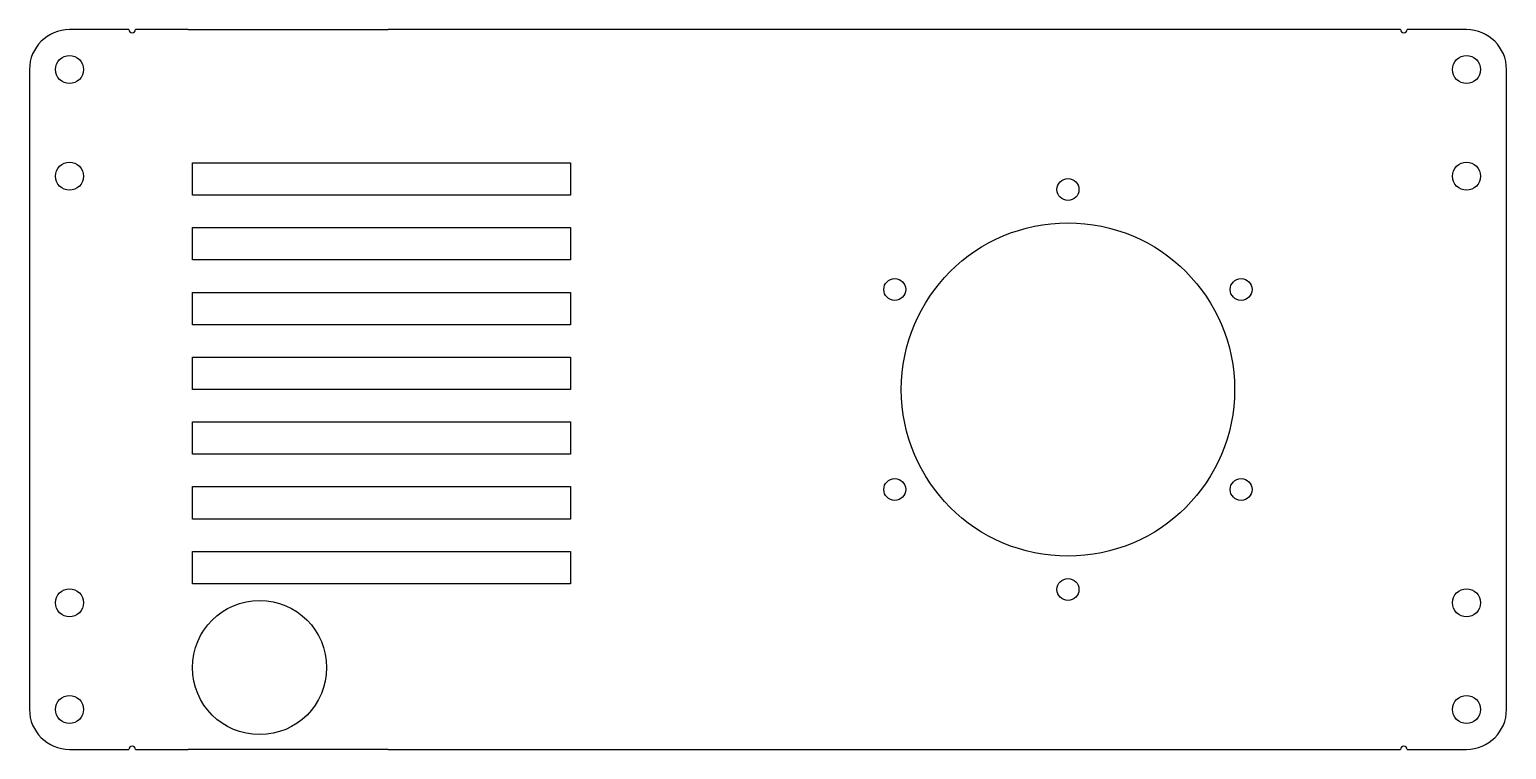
# Model space of a CAD drawing. Header units: millimetres. Extents: x -54 to 168, y 0 to 108.
import ezdxf

# ---------------------------------------------------------------- set-up
doc = ezdxf.new("R2010")
doc.units = ezdxf.units.MM
for name, color, linetype in [('Default', 7, 'Continuous'), ('INTERIOR_PROFILES', 7, 'Continuous'), ('OUTER_PROFILES', 7, 'Continuous')]:
    doc.layers.add(name, color=color, linetype=linetype)

msp = doc.modelspace()

# ---------------------------------------------------------------- linework, layer by layer
at = {"layer": 'Default', "color": 7, "linetype": 'Continuous'}
for p, q in [((-30, 108), (0, 108)), ((0, 0), (-30, 0))]:
    msp.add_line(p, q, dxfattribs=at)
msp.add_circle((-19.28, 12.29), 10.07, dxfattribs=at)
for centre, start, end in [((-38.39, 108), 180, 0), ((152.39, 108), 180, 0), ((-38.39, 0), 0, 180), ((152.39, 0), 0, 180)]:
    msp.add_arc(centre, 0.5, start, end, dxfattribs=at)
at = {"layer": 'INTERIOR_PROFILES', "color": 7, "linetype": 'Continuous'}
for p, q in [((-29.35, 88), (27.35, 88)), ((-29.35, 83.14), (-29.35, 88)), ((27.35, 88), (27.35, 83.14)), ((27.35, 83.14), (-29.35, 83.14)), ((-29.35, 73.43), (-29.35, 78.29)), ((-29.35, 78.29), (27.35, 78.29)), ((27.35, 78.29), (27.35, 73.43)), ((27.35, 73.43), (-29.35, 73.43)), ((-29.35, 63.71), (-29.35, 68.57)), ((-29.35, 68.57), (27.35, 68.57)), ((27.35, 68.57), (27.35, 63.71)), ((27.35, 63.71), (-29.35, 63.71)), ((-29.35, 54), (-29.35, 58.86)), ((-29.35, 58.86), (27.35, 58.86)), ((27.35, 58.86), (27.35, 54)), ((27.35, 54), (-29.35, 54)), ((-29.35, 44.29), (-29.35, 49.14)), ((-29.35, 49.14), (27.35, 49.14)), ((27.35, 49.14), (27.35, 44.29)), ((27.35, 44.29), (-29.35, 44.29)), ((-29.35, 34.57), (-29.35, 39.43)), ((-29.35, 39.43), (27.35, 39.43)), ((27.35, 39.43), (27.35, 34.57)), ((27.35, 34.57), (-29.35, 34.57)), ((-29.35, 24.86), (-29.35, 29.71)), ((-29.35, 29.71), (27.35, 29.71)), ((27.35, 29.71), (27.35, 24.86)), ((27.35, 24.86), (-29.35, 24.86))]:
    msp.add_line(p, q, dxfattribs=at)
for centre, radius in [((-47.79, 102), 2.1), ((161.79, 102), 2.1), ((-47.79, 86), 2.1), ((161.79, 86), 2.1), ((102, 84), 1.65), ((102, 54), 25), ((76.02, 69), 1.65), ((127.98, 69), 1.65), ((76.02, 39), 1.65), ((127.98, 39), 1.65), ((102, 24), 1.65), ((-47.79, 22), 2.1), ((161.79, 22), 2.1), ((-47.79, 6), 2.1), ((161.79, 6), 2.1)]:
    msp.add_circle(centre, radius, dxfattribs=at)
at = {"layer": 'OUTER_PROFILES', "color": 7, "linetype": 'Continuous'}
for p, q in [((-41.79, 108), (-47.79, 108)), ((-38.89, 108), (-41.79, 108)), ((-35, 108), (-37.89, 108)), ((-30, 108), (-35, 108)), ((149, 108), (0, 108)), ((151.89, 108), (149, 108)), ((155.79, 108), (152.89, 108)), ((161.79, 108), (155.79, 108)), ((-53.79, 102), (-53.79, 6)), ((167.79, 6), (167.79, 102)), ((-47.79, 0), (-41.79, 0)), ((-41.79, 0), (-38.89, 0)), ((-37.89, 0), (-35, 0)), ((-35, 0), (-30, 0)), ((0, 0), (149, 0)), ((149, 0), (151.89, 0)), ((152.89, 0), (155.79, 0)), ((155.79, 0), (161.79, 0))]:
    msp.add_line(p, q, dxfattribs=at)
for centre, start, end in [((-47.79, 102), 90, 180), ((161.79, 102), 0, 90), ((-47.79, 6), 180, 270), ((161.79, 6), 270, 0)]:
    msp.add_arc(centre, 6, start, end, dxfattribs=at)

doc.saveas('drawing.dxf')
